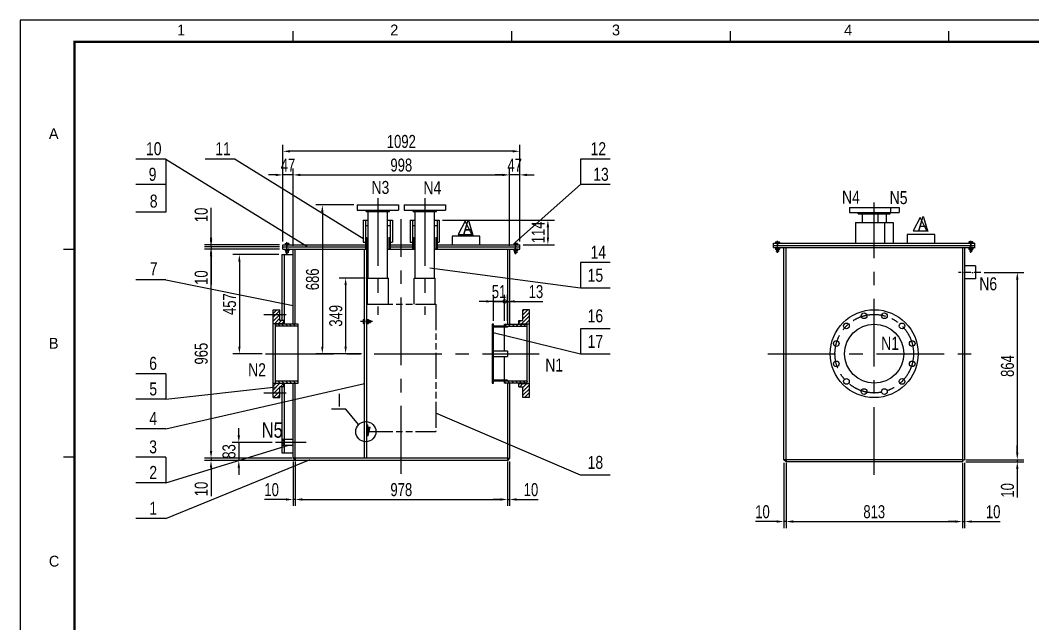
# Model space of a CAD drawing. Extents: x 26147 to 34557, y 133271 to 139211.
# Drawn here: x 26147 to 30813, y 136427 to 139211 of the extents above; entities that cross this region are included whole.
import ezdxf

# ---------------------------------------------------------------- set-up
doc = ezdxf.new("R2010")
doc.units = 0
doc.header["$LTSCALE"] = 250
doc.header["$MEASUREMENT"] = 0
doc.header["$PDMODE"] = 1
for name, pattern in [('ACAD_ISO09W100', [45, 24, -3, 6, -3, 6, -3]), ('ACAD_ISO10W100', [18, 12, -3, 0, -3]), ('CENTER', [2, 1.25, -0.25, 0.25, -0.25])]:
    doc.linetypes.add(name, pattern=pattern)
doc.layers.get('0').update_dxf_attribs({"linetype": 'CONTINUOUS'})
doc.layers.get('DEFPOINTS').update_dxf_attribs({"linetype": 'CONTINUOUS'})
for name, color, linetype in [('1', 2, 'CONTINUOUS'), ('2', 1, 'CONTINUOUS'), ('4', 2, 'CENTER')]:
    doc.layers.add(name, color=color, linetype=linetype)
doc.styles.add('HZ', font='mon.shx', dxfattribs={"width": 0.75, "bigfont": 'fsd.shx'})
doc.styles.get("Standard").update_dxf_attribs({"font": 'MON', "width": 0.75, "bigfont": 'HZTXT1'})
doc.dimstyles.new('STANDARD$0', dxfattribs={"dimscale": 100, "dimtxt": 3.6, "dimasz": 2.5, "dimexe": 2, "dimexo": 1, "dimgap": 1, "dimtad": 1, "dimzin": 0, "dimdsep": 46, "dimtxsty": 'HZ', "dimcen": 0.09, "dimclrd": 256, "dimclre": 256, "dimclrt": 256, "dimadec": 0, "dimazin": 0, "dimtfac": 1, "dimtmove": 0, "dimatfit": 3, "dimfxl": 1, "dimtolj": 1, "dimtzin": 0, "dimarcsym": 0})

# ---------------------------------------------------------------- blocks, each defined once
blk = doc.blocks.new('*D23')
at = {"linetype": 'ByBlock'}
for p, q in [((29665.9, 130822), (29665.9, 130521.8)), ((29675.9, 130822), (29675.9, 130521.8)), ((29632.9, 130551.8), (29534.8, 130551.8)), ((29675.9, 130551.8), (29665.9, 130551.8)), ((29708.9, 130551.8), (29741.9, 130551.8))]:
    blk.add_line(p, q, dxfattribs=at)
for points in [[(29632.9, 130557.3), (29632.9, 130546.3), (29665.9, 130551.8)], [(29708.9, 130557.3), (29708.9, 130546.3), (29675.9, 130551.8)]]:
    blk.add_solid(points, dxfattribs=at)
at = {"layer": 'DEFPOINTS', "color": 0, "linetype": 'ByBlock'}
for p in [(29665.9, 130837), (29675.9, 130837), (29665.9, 130551.8)]:
    blk.add_point(p, dxfattribs=at)
at = {"linetype": 'ByBlock', "insert": (29567.4, 130596.8), "char_height": 60, "attachment_point": 5, "style": 'HZ'}
blk.add_mtext('\\A1;10', dxfattribs=at)
blk = doc.blocks.new('*D4')
at = {"linetype": 'ByBlock'}
for p, q in [((29675.9, 130822), (29675.9, 130521.8)), ((30488.9, 130822), (30488.9, 130521.8)), ((29708.9, 130551.8), (30455.9, 130551.8))]:
    blk.add_line(p, q, dxfattribs=at)
for points in [[(29708.9, 130557.3), (29708.9, 130546.3), (29675.9, 130551.8)], [(30455.9, 130557.3), (30455.9, 130546.3), (30488.9, 130551.8)]]:
    blk.add_solid(points, dxfattribs=at)
at = {"layer": 'DEFPOINTS', "color": 0, "linetype": 'ByBlock'}
for p in [(29675.9, 130837), (30488.9, 130837), (30488.9, 130551.8)]:
    blk.add_point(p, dxfattribs=at)
at = {"linetype": 'ByBlock', "insert": (30082.4, 130596.8), "char_height": 60, "attachment_point": 5, "style": 'HZ'}
blk.add_mtext('\\A1;813', dxfattribs=at)
blk = doc.blocks.new('*D32')
at = {"linetype": 'ByBlock'}
for p, q in [((30741.7, 130870), (30741.7, 130903)), ((30503.9, 130837), (30771.7, 130837)), ((30503.9, 130827), (30771.7, 130827)), ((30741.7, 130837), (30741.7, 130827)), ((30741.7, 130794), (30741.7, 130663))]:
    blk.add_line(p, q, dxfattribs=at)
for points in [[(30736.2, 130870), (30747.2, 130870), (30741.7, 130837)], [(30736.2, 130794), (30747.2, 130794), (30741.7, 130827)]]:
    blk.add_solid(points, dxfattribs=at)
at = {"layer": 'DEFPOINTS', "color": 0, "linetype": 'ByBlock'}
for p in [(30488.9, 130837), (30488.9, 130827), (30741.7, 130837)]:
    blk.add_point(p, dxfattribs=at)
at = {"linetype": 'ByBlock', "insert": (30696.7, 130695.6), "char_height": 60, "attachment_point": 5, "rotation": 90, "style": 'HZ'}
blk.add_mtext('\\A1;10', dxfattribs=at)
blk = doc.blocks.new('*D31')
at = {"linetype": 'ByBlock'}
for p, q in [((30588.4, 131701), (30771.7, 131701)), ((30741.7, 131668), (30741.7, 130870)), ((30503.9, 130837), (30771.7, 130837))]:
    blk.add_line(p, q, dxfattribs=at)
for points in [[(30736.2, 131668), (30747.2, 131668), (30741.7, 131701)], [(30736.2, 130870), (30747.2, 130870), (30741.7, 130837)]]:
    blk.add_solid(points, dxfattribs=at)
at = {"layer": 'DEFPOINTS', "color": 0, "linetype": 'ByBlock'}
for p in [(30573.4, 131701), (30488.9, 130837), (30741.7, 130837)]:
    blk.add_point(p, dxfattribs=at)
at = {"linetype": 'ByBlock', "insert": (30696.7, 131269), "char_height": 60, "attachment_point": 5, "rotation": 90, "style": 'HZ'}
blk.add_mtext('\\A1;864', dxfattribs=at)
blk = doc.blocks.new('*D30')
at = {"linetype": 'ByBlock'}
for p, q in [((30488.9, 130822), (30488.9, 130521.8)), ((30498.9, 130822), (30498.9, 130521.8)), ((30455.9, 130551.8), (30422.9, 130551.8)), ((30488.9, 130551.8), (30498.9, 130551.8)), ((30531.9, 130551.8), (30663, 130551.8))]:
    blk.add_line(p, q, dxfattribs=at)
for points in [[(30455.9, 130557.3), (30455.9, 130546.3), (30488.9, 130551.8)], [(30531.9, 130557.3), (30531.9, 130546.3), (30498.9, 130551.8)]]:
    blk.add_solid(points, dxfattribs=at)
at = {"layer": 'DEFPOINTS', "color": 0, "linetype": 'ByBlock'}
for p in [(30488.9, 130837), (30498.9, 130837), (30488.9, 130551.8)]:
    blk.add_point(p, dxfattribs=at)
at = {"linetype": 'ByBlock', "insert": (30630.4, 130596.8), "char_height": 60, "attachment_point": 5, "style": 'HZ'}
blk.add_mtext('\\A1;10', dxfattribs=at)
blk = doc.blocks.new('*D46')
at = {"layer": '1'}
for p, q in [((27337.9, 138130.2), (27126.6, 138130.2)), ((27156.6, 138097.2), (27156.6, 137706.2)), ((27262.2, 137673.2), (27126.6, 137673.2))]:
    blk.add_line(p, q, dxfattribs=at)
for points in [[(27151.1, 138097.2), (27162.1, 138097.2), (27156.6, 138130.2)], [(27151.1, 137706.2), (27162.1, 137706.2), (27156.6, 137673.2)]]:
    blk.add_solid(points, dxfattribs=at)
at = {"layer": 'DEFPOINTS', "color": 0}
for p in [(27352.9, 138130.2), (27156.6, 137673.2), (27277.2, 137673.2)]:
    blk.add_point(p, dxfattribs=at)
at = {"layer": '1', "insert": (27111.6, 137901.7), "char_height": 60, "attachment_point": 5, "rotation": 90, "style": 'HZ'}
blk.add_mtext('\\A1;457', dxfattribs=at)
blk = doc.blocks.new('*D45')
at = {"layer": '1'}
for p, q in [((27154, 137296.7), (27154, 137329.7)), ((27307.4, 137263.7), (27124, 137263.7)), ((27154, 137263.7), (27154, 137180.7)), ((27448.8, 137180.7), (27124, 137180.7)), ((27154, 137147.7), (27154, 137114.7))]:
    blk.add_line(p, q, dxfattribs=at)
for points in [[(27148.5, 137296.7), (27159.5, 137296.7), (27154, 137263.7)], [(27148.5, 137147.7), (27159.5, 137147.7), (27154, 137180.7)]]:
    blk.add_solid(points, dxfattribs=at)
at = {"layer": 'DEFPOINTS', "color": 0}
for p in [(27322.4, 137263.7), (27154, 137180.7), (27463.8, 137180.7)]:
    blk.add_point(p, dxfattribs=at)
at = {"layer": '1', "insert": (27109, 137222.2), "char_height": 60, "attachment_point": 5, "rotation": 90, "style": 'HZ'}
blk.add_mtext('\\A1;83', dxfattribs=at)
blk = doc.blocks.new('*D44')
at = {"layer": '1'}
for p, q in [((27026.1, 137223.7), (27026.1, 137256.7)), ((27340.9, 137190.7), (26996.1, 137190.7)), ((27026.1, 137190.7), (27026.1, 137180.7)), ((27340.9, 137180.7), (26996.1, 137180.7)), ((27026.1, 137147.7), (27026.1, 137016.7))]:
    blk.add_line(p, q, dxfattribs=at)
for points in [[(27020.6, 137223.7), (27031.6, 137223.7), (27026.1, 137190.7)], [(27020.6, 137147.7), (27031.6, 137147.7), (27026.1, 137180.7)]]:
    blk.add_solid(points, dxfattribs=at)
at = {"layer": 'DEFPOINTS', "color": 0}
for p in [(27026.1, 137190.7), (27355.9, 137190.7), (27355.9, 137180.7)]:
    blk.add_point(p, dxfattribs=at)
at = {"layer": '1', "insert": (26981.1, 137049.2), "char_height": 60, "attachment_point": 5, "rotation": 90, "style": 'HZ'}
blk.add_mtext('\\A1;10', dxfattribs=at)
blk = doc.blocks.new('*D43')
at = {"layer": '1'}
for p, q in [((27026.1, 138208.7), (27026.1, 138345.8)), ((27340.9, 138175.7), (26996.1, 138175.7)), ((27340.9, 138165.7), (26996.1, 138165.7)), ((27026.1, 138165.7), (27026.1, 138175.7)), ((27026.1, 138132.7), (27026.1, 138099.7))]:
    blk.add_line(p, q, dxfattribs=at)
for points in [[(27020.6, 138208.7), (27031.6, 138208.7), (27026.1, 138175.7)], [(27020.6, 138132.7), (27031.6, 138132.7), (27026.1, 138165.7)]]:
    blk.add_solid(points, dxfattribs=at)
at = {"layer": 'DEFPOINTS', "color": 0}
for p in [(27026.1, 138175.7), (27355.9, 138175.7), (27355.9, 138165.7)]:
    blk.add_point(p, dxfattribs=at)
at = {"layer": '1', "insert": (26981.1, 138313.3), "char_height": 60, "attachment_point": 5, "rotation": 90, "style": 'HZ'}
blk.add_mtext('\\A1;10', dxfattribs=at)
blk = doc.blocks.new('*D42')
at = {"layer": '1'}
for p, q in [((27026.1, 138198.7), (27026.1, 138231.7)), ((27340.9, 138165.7), (26996.1, 138165.7)), ((27026.1, 138165.7), (27026.1, 138155.7)), ((27340.9, 138155.7), (26996.1, 138155.7)), ((27026.1, 138122.7), (27026.1, 137991.7))]:
    blk.add_line(p, q, dxfattribs=at)
for points in [[(27020.6, 138198.7), (27031.6, 138198.7), (27026.1, 138165.7)], [(27020.6, 138122.7), (27031.6, 138122.7), (27026.1, 138155.7)]]:
    blk.add_solid(points, dxfattribs=at)
at = {"layer": 'DEFPOINTS', "color": 0}
for p in [(27355.9, 138165.7), (27026.1, 138155.7), (27355.9, 138155.7)]:
    blk.add_point(p, dxfattribs=at)
at = {"layer": '1', "insert": (26981.1, 138024.2), "char_height": 60, "attachment_point": 5, "rotation": 90, "style": 'HZ'}
blk.add_mtext('\\A1;10', dxfattribs=at)
blk = doc.blocks.new('*D41')
at = {"layer": '1'}
for p, q in [((27340.9, 138155.7), (26996.1, 138155.7)), ((27026.1, 137223.7), (27026.1, 138122.7)), ((27398.9, 137190.7), (26996.1, 137190.7))]:
    blk.add_line(p, q, dxfattribs=at)
for points in [[(27020.6, 138122.7), (27031.6, 138122.7), (27026.1, 138155.7)], [(27020.6, 137223.7), (27031.6, 137223.7), (27026.1, 137190.7)]]:
    blk.add_solid(points, dxfattribs=at)
at = {"layer": 'DEFPOINTS', "color": 0}
for p in [(27026.1, 138155.7), (27355.9, 138155.7), (27413.9, 137190.7)]:
    blk.add_point(p, dxfattribs=at)
at = {"layer": '1', "insert": (26981.1, 137673.2), "char_height": 60, "attachment_point": 5, "rotation": 90, "style": 'HZ'}
blk.add_mtext('\\A1;965', dxfattribs=at)
blk = doc.blocks.new('*D50')
at = {"layer": '1'}
for p, q in [((27356.9, 138190.7), (27356.9, 138636.7)), ((28448.9, 138190.7), (28448.9, 138636.7)), ((28415.9, 138606.7), (27389.9, 138606.7))]:
    blk.add_line(p, q, dxfattribs=at)
for points in [[(27389.9, 138612.2), (27389.9, 138601.2), (27356.9, 138606.7)], [(28415.9, 138612.2), (28415.9, 138601.2), (28448.9, 138606.7)]]:
    blk.add_solid(points, dxfattribs=at)
at = {"layer": 'DEFPOINTS', "color": 0}
for p in [(27356.9, 138606.7), (27356.9, 138175.7), (28448.9, 138175.7)]:
    blk.add_point(p, dxfattribs=at)
at = {"layer": '1', "insert": (27902.9, 138651.7), "char_height": 60, "attachment_point": 5, "style": 'HZ'}
blk.add_mtext('\\A1;1092', dxfattribs=at)
blk = doc.blocks.new('*D49')
at = {"layer": '1'}
for p, q in [((27403.9, 138170.7), (27403.9, 138527.7)), ((27436.9, 138497.7), (28368.9, 138497.7)), ((28401.9, 138170.7), (28401.9, 138527.7))]:
    blk.add_line(p, q, dxfattribs=at)
for points in [[(27436.9, 138503.2), (27436.9, 138492.2), (27403.9, 138497.7)], [(28368.9, 138503.2), (28368.9, 138492.2), (28401.9, 138497.7)]]:
    blk.add_solid(points, dxfattribs=at)
at = {"layer": 'DEFPOINTS', "color": 0}
for p in [(28401.9, 138497.7), (27403.9, 138155.7), (28401.9, 138155.7)]:
    blk.add_point(p, dxfattribs=at)
at = {"layer": '1', "insert": (27902.9, 138542.7), "char_height": 60, "attachment_point": 5, "style": 'HZ'}
blk.add_mtext('\\A1;998', dxfattribs=at)
blk = doc.blocks.new('*D48')
at = {"layer": '1'}
for p, q in [((27413.9, 137175.7), (27413.9, 136970.7)), ((28391.9, 137175.7), (28391.9, 136970.7)), ((27446.9, 137000.7), (28358.9, 137000.7))]:
    blk.add_line(p, q, dxfattribs=at)
for points in [[(27446.9, 137006.2), (27446.9, 136995.2), (27413.9, 137000.7)], [(28358.9, 137006.2), (28358.9, 136995.2), (28391.9, 137000.7)]]:
    blk.add_solid(points, dxfattribs=at)
at = {"layer": 'DEFPOINTS', "color": 0}
for p in [(27413.9, 137190.7), (28391.9, 137190.7), (28391.9, 137000.7)]:
    blk.add_point(p, dxfattribs=at)
at = {"layer": '1', "insert": (27902.9, 137045.7), "char_height": 60, "attachment_point": 5, "style": 'HZ'}
blk.add_mtext('\\A1;978', dxfattribs=at)
blk = doc.blocks.new('*D47')
at = {"layer": '1'}
for p, q in [((28092.9, 138289.7), (28608.4, 138289.7)), ((28578.4, 138256.7), (28578.4, 138208.7)), ((28463.9, 138175.7), (28608.4, 138175.7))]:
    blk.add_line(p, q, dxfattribs=at)
for points in [[(28572.9, 138256.7), (28583.9, 138256.7), (28578.4, 138289.7)], [(28572.9, 138208.7), (28583.9, 138208.7), (28578.4, 138175.7)]]:
    blk.add_solid(points, dxfattribs=at)
at = {"layer": 'DEFPOINTS', "color": 0}
for p in [(28077.9, 138289.7), (28448.9, 138175.7), (28578.4, 138175.7)]:
    blk.add_point(p, dxfattribs=at)
at = {"layer": '1', "insert": (28533.4, 138232.7), "char_height": 60, "attachment_point": 5, "rotation": 90, "style": 'HZ'}
blk.add_mtext('\\A1;114', dxfattribs=at)
blk = doc.blocks.new('*D38')
at = {"layer": '1'}
for p, q in [((27323.9, 138497.7), (27290.9, 138497.7)), ((27356.9, 138190.7), (27356.9, 138527.7)), ((27403.9, 138497.7), (27356.9, 138497.7)), ((27403.9, 138170.7), (27403.9, 138527.7)), ((27436.9, 138497.7), (27469.9, 138497.7))]:
    blk.add_line(p, q, dxfattribs=at)
for points in [[(27323.9, 138503.2), (27323.9, 138492.2), (27356.9, 138497.7)], [(27436.9, 138503.2), (27436.9, 138492.2), (27403.9, 138497.7)]]:
    blk.add_solid(points, dxfattribs=at)
at = {"layer": 'DEFPOINTS', "color": 0}
for p in [(27356.9, 138497.7), (27356.9, 138175.7), (27403.9, 138155.7)]:
    blk.add_point(p, dxfattribs=at)
at = {"layer": '1', "insert": (27380.4, 138542.7), "char_height": 60, "attachment_point": 5, "style": 'HZ'}
blk.add_mtext('\\A1;47', dxfattribs=at)
blk = doc.blocks.new('*D53')
at = {"layer": '1'}
for p, q in [((27684.9, 138359.2), (27509, 138359.2)), ((27539, 138326.2), (27539, 137706.2)), ((27631.2, 137673.2), (27509, 137673.2))]:
    blk.add_line(p, q, dxfattribs=at)
for points in [[(27533.5, 138326.2), (27544.5, 138326.2), (27539, 138359.2)], [(27533.5, 137706.2), (27544.5, 137706.2), (27539, 137673.2)]]:
    blk.add_solid(points, dxfattribs=at)
at = {"layer": 'DEFPOINTS', "color": 0}
for p in [(27699.9, 138359.2), (27539, 137673.2), (27646.2, 137673.2)]:
    blk.add_point(p, dxfattribs=at)
at = {"layer": '1', "insert": (27494, 138016.2), "char_height": 60, "attachment_point": 5, "rotation": 90, "style": 'HZ'}
blk.add_mtext('\\A1;686', dxfattribs=at)
blk = doc.blocks.new('*D52')
at = {"layer": '1'}
for p, q in [((27736.3, 138022.2), (27616.2, 138022.2)), ((27646.2, 137989.2), (27646.2, 137706.2)), ((27718.9, 137673.2), (27616.2, 137673.2))]:
    blk.add_line(p, q, dxfattribs=at)
for points in [[(27640.7, 137989.2), (27651.7, 137989.2), (27646.2, 138022.2)], [(27640.7, 137706.2), (27651.7, 137706.2), (27646.2, 137673.2)]]:
    blk.add_solid(points, dxfattribs=at)
at = {"layer": 'DEFPOINTS', "color": 0}
for p in [(27751.3, 138022.2), (27646.2, 137673.2), (27733.9, 137673.2)]:
    blk.add_point(p, dxfattribs=at)
at = {"layer": '1', "insert": (27601.2, 137847.7), "char_height": 60, "attachment_point": 5, "rotation": 90, "style": 'HZ'}
blk.add_mtext('\\A1;349', dxfattribs=at)
blk = doc.blocks.new('*D51')
at = {"layer": '1'}
for p, q in [((27403.9, 137175.7), (27403.9, 136970.7)), ((27413.9, 137175.7), (27413.9, 136970.7)), ((27370.9, 137000.7), (27272.8, 137000.7)), ((27413.9, 137000.7), (27403.9, 137000.7)), ((27446.9, 137000.7), (27479.9, 137000.7))]:
    blk.add_line(p, q, dxfattribs=at)
for points in [[(27370.9, 137006.2), (27370.9, 136995.2), (27403.9, 137000.7)], [(27446.9, 137006.2), (27446.9, 136995.2), (27413.9, 137000.7)]]:
    blk.add_solid(points, dxfattribs=at)
at = {"layer": 'DEFPOINTS', "color": 0}
for p in [(27403.9, 137190.7), (27413.9, 137190.7), (27403.9, 137000.7)]:
    blk.add_point(p, dxfattribs=at)
at = {"layer": '1', "insert": (27305.3, 137045.7), "char_height": 60, "attachment_point": 5, "style": 'HZ'}
blk.add_mtext('\\A1;10', dxfattribs=at)
blk = doc.blocks.new('*D40')
at = {"layer": '1'}
for p, q in [((28368.9, 138497.7), (28335.9, 138497.7)), ((28401.9, 138170.7), (28401.9, 138527.7)), ((28448.9, 138497.7), (28401.9, 138497.7)), ((28448.9, 138190.7), (28448.9, 138527.7)), ((28481.9, 138497.7), (28514.9, 138497.7))]:
    blk.add_line(p, q, dxfattribs=at)
for points in [[(28368.9, 138503.2), (28368.9, 138492.2), (28401.9, 138497.7)], [(28481.9, 138503.2), (28481.9, 138492.2), (28448.9, 138497.7)]]:
    blk.add_solid(points, dxfattribs=at)
at = {"layer": 'DEFPOINTS', "color": 0}
for p in [(28401.9, 138497.7), (28448.9, 138175.7), (28401.9, 138155.7)]:
    blk.add_point(p, dxfattribs=at)
at = {"layer": '1', "insert": (28425.4, 138542.7), "char_height": 60, "attachment_point": 5, "style": 'HZ'}
blk.add_mtext('\\A1;47', dxfattribs=at)
blk = doc.blocks.new('*D39')
at = {"layer": '1'}
for p, q in [((28391.9, 137175.7), (28391.9, 136970.7)), ((28401.9, 137175.7), (28401.9, 136970.7)), ((28358.9, 137000.7), (28325.9, 137000.7)), ((28391.9, 137000.7), (28401.9, 137000.7)), ((28434.9, 137000.7), (28533.1, 137000.7))]:
    blk.add_line(p, q, dxfattribs=at)
for points in [[(28358.9, 137006.2), (28358.9, 136995.2), (28391.9, 137000.7)], [(28434.9, 137006.2), (28434.9, 136995.2), (28401.9, 137000.7)]]:
    blk.add_solid(points, dxfattribs=at)
at = {"layer": 'DEFPOINTS', "color": 0}
for p in [(28391.9, 137190.7), (28401.9, 137190.7), (28401.9, 137000.7)]:
    blk.add_point(p, dxfattribs=at)
at = {"layer": '1', "insert": (28500.5, 137045.7), "char_height": 60, "attachment_point": 5, "style": 'HZ'}
blk.add_mtext('\\A1;10', dxfattribs=at)
blk = doc.blocks.new('_DOTSMALL')
at = {"color": 0, "linetype": 'ByBlock', "const_width": 0.5}
blk.add_lwpolyline([(-0.0625, 0, 1), (0.0625, 0, 1)], format="xyb", close=True, dxfattribs=at)
blk = doc.blocks.new('*D55')
at = {"layer": '1'}
for p, q in [((28327.9, 137824.7), (28327.9, 137944.2)), ((28378.9, 137824.7), (28378.9, 137944.2)), ((28294.9, 137914.2), (28261.9, 137914.2)), ((28327.9, 137914.2), (28378.9, 137914.2)), ((28378.9, 137914.2), (28411.9, 137914.2))]:
    blk.add_line(p, q, dxfattribs=at)
blk.add_solid([(28294.9, 137919.7), (28294.9, 137908.7), (28327.9, 137914.2)], dxfattribs=at)
at = {"layer": 'DEFPOINTS', "color": 0}
for p in [(28378.9, 137914.2), (28327.9, 137809.7), (28378.9, 137809.7)]:
    blk.add_point(p, dxfattribs=at)
at = {"layer": '1', "xscale": 33, "yscale": 33, "zscale": 33, "rotation": 180}
blk.add_blockref('_DOTSMALL', (28378.9, 137914.2), dxfattribs=at)
at = {"layer": '1', "insert": (28353.4, 137959.2), "char_height": 60, "attachment_point": 5, "style": 'HZ'}
blk.add_mtext('\\A1;51', dxfattribs=at)
blk = doc.blocks.new('*D54')
at = {"layer": '1'}
for p, q in [((28378.9, 137824.7), (28378.9, 137944.2)), ((28391.9, 137824.7), (28391.9, 137944.2)), ((28378.9, 137914.2), (28312.9, 137914.2)), ((28378.9, 137914.2), (28391.9, 137914.2)), ((28424.9, 137914.2), (28555.9, 137914.2))]:
    blk.add_line(p, q, dxfattribs=at)
blk.add_solid([(28424.9, 137919.7), (28424.9, 137908.7), (28391.9, 137914.2)], dxfattribs=at)
at = {"layer": 'DEFPOINTS', "color": 0}
for p in [(28378.9, 137914.2), (28378.9, 137809.7), (28391.9, 137809.7)]:
    blk.add_point(p, dxfattribs=at)
at = {"layer": '1', "xscale": 33, "yscale": 33, "zscale": 33}
blk.add_blockref('_DOTSMALL', (28378.9, 137914.2), dxfattribs=at)
at = {"layer": '1', "insert": (28523.4, 137959.2), "char_height": 60, "attachment_point": 5, "style": 'HZ'}
blk.add_mtext('\\A1;13', dxfattribs=at)

msp = doc.modelspace()

# ---------------------------------------------------------------- hatches: boundary and pattern name
at = {"layer": '1'}
h = msp.add_hatch(dxfattribs=at)
h.set_pattern_fill('ANSI31', color=256, scale=100, style=0)
h.set_pattern_definition([(45, (996.531, 6360.785), (-8.8388348, 8.8388348), [])])
h.paths.add_polyline_path([(27312.4, 137811.4), (27361.4, 137811.4), (27361.4, 137825.7), (27342.9, 137825.7), (27342.9, 137854.2), (27312.4, 137854.2)])
h.paths.add_polyline_path([(27312.4, 137875.7), (27312.4, 137854.2), (27342.9, 137854.2), (27342.9, 137875.7)])
h.paths.add_polyline_path([(27342.9, 137520.7), (27361.4, 137520.7), (27361.4, 137534.9), (27312.4, 137534.9), (27312.4, 137492.2), (27342.9, 137492.2)])
h.paths.add_polyline_path([(27342.9, 137470.7), (27342.9, 137492.2), (27312.4, 137492.2), (27312.4, 137470.7)])
h = msp.add_hatch(dxfattribs=at)
h.set_pattern_fill('ANSI31', color=256, scale=100, style=0)
h.paths.add_polyline_path([(28493.4, 137875.7), (28462.9, 137875.7), (28462.9, 137825.7), (28444.4, 137825.7), (28444.4, 137811.4), (28493.4, 137811.4)])
h.paths.add_polyline_path([(28493.4, 137534.9), (28444.4, 137534.9), (28444.4, 137520.7), (28462.9, 137520.7), (28462.9, 137470.7), (28493.4, 137470.7)])
h = msp.add_hatch(dxfattribs=at)
h.set_pattern_fill('ANSI31', color=256, scale=100, angle=90, style=0)
h.paths.add_polyline_path([(27426.9, 137809.7), (27413.9, 137809.7), (27322.4, 137809.7), (27322.4, 137800.7), (27426.9, 137800.7)])
h = msp.add_hatch(dxfattribs=at)
h.set_pattern_fill('ANSI31', color=256, scale=100, angle=90, style=0)
h.paths.add_polyline_path([(28483.4, 137809.7), (28378.9, 137809.7), (28378.9, 137800.7), (28483.4, 137800.7)])
h.paths.add_polyline_path([(28483.4, 137545.7), (28378.9, 137545.7), (28378.9, 137536.7), (28483.4, 137536.7)])
h = msp.add_hatch(dxfattribs=at)
h.set_pattern_fill('ANSI31', color=256, scale=100, angle=90, style=0)
h.set_pattern_definition([(135, (7e-12, -263.992), (-8.8388348, -8.8388348), [])])
h.paths.add_polyline_path([(27426.9, 137545.7), (27413.9, 137545.7), (27322.4, 137545.7), (27322.4, 137536.7), (27426.9, 137536.7)])
for points in [[(27413.9, 137190.7), (27403.9, 137190.7), (27413.9, 137180.7)], [(28391.9, 137180.7), (28401.9, 137190.7), (28391.9, 137190.7)], [(29675.9, 137184.2), (29675.9, 137174.2), (29665.9, 137184.2)], [(30488.9, 137184.2), (30488.9, 137174.2), (30498.9, 137184.2)]]:
    msp.add_hatch(color=256, dxfattribs=at).paths.add_polyline_path(points)

# ---------------------------------------------------------------- linework, layer by layer
for p, q in [((26146.8, 139211.2), (26146.8, 133271.2)), ((34556.8, 139211.2), (26146.8, 139211.2)), ((27404.3, 139111.2), (27404.3, 139161.2)), ((28411.8, 139111.2), (28411.8, 139161.2)), ((29419.3, 139111.2), (29419.3, 139161.2)), ((30426.8, 139111.2), (30426.8, 139161.2)), ((30426.8, 139111.2), (30426.8, 139161.2)), ((26346.8, 138154.5), (26396.8, 138154.5)), ((26346.8, 137197.8), (26396.8, 137197.8))]:
    msp.add_line(p, q)
at = {"const_width": 10}
msp.add_lwpolyline([(26396.8, 133371.2), (34456.8, 133371.2), (34456.8, 139111.2), (26396.8, 139111.2)], close=True, dxfattribs=at)
for p in [(27404.3, 139111.2), (28411.8, 139111.2), (29419.3, 139111.2), (30426.8, 139111.2), (26346.8, 138154.5), (26396.8, 138154.5), (26346.8, 137197.8), (26396.8, 137197.8)]:
    msp.add_point(p)
at = {"layer": '1'}
for p, q in [((26817, 138570.8), (26680.1, 138570.8)), ((26817, 138570.8), (27468, 138168.7)), ((26817, 138570.8), (26817, 138325.8)), ((27136.5, 138570.8), (26999.6, 138570.8)), ((27136.5, 138570.8), (27730.8, 138203.4)), ((28865.7, 138570.8), (28728.9, 138570.8)), ((28728.9, 138570.8), (28728.9, 138452.8)), ((26817, 138452.8), (26680.1, 138452.8)), ((28728.9, 138452.8), (28429.9, 138187.2)), ((28865.7, 138452.8), (28728.9, 138452.8)), ((26817, 138325.8), (26680.1, 138325.8)), ((28196.9, 138284.6), (28165.5, 138222.7)), ((28228.3, 138222.7), (28196.9, 138284.6)), ((30293.4, 138301.1), (30262, 138239.2)), ((30324.8, 138239.2), (30293.4, 138301.1)), ((28165.5, 138222.7), (28228.3, 138222.7)), ((30262, 138239.2), (30324.8, 138239.2)), ((28865.7, 138093.3), (28728.9, 138093.3)), ((28728.9, 138093.3), (28728.9, 137975.3)), ((28728.9, 137975.3), (28034.7, 138068.2)), ((26817, 138013.4), (26680.1, 138013.4)), ((26817, 138013.4), (27403.9, 137895.4)), ((28865.7, 137975.3), (28728.9, 137975.3)), ((28728.9, 137670.2), (28325.8, 137769.6)), ((28865.7, 137788.2), (28728.9, 137788.2)), ((28728.9, 137788.2), (28728.9, 137670.2)), ((28865.7, 137670.2), (28728.9, 137670.2)), ((26817, 137580.7), (26680.1, 137580.7)), ((26817, 137580.7), (26817, 137462.7)), ((26817, 137326.6), (27733.9, 137535.9)), ((26817, 137462.7), (27327.3, 137520.1)), ((26817, 137462.7), (26680.1, 137462.7)), ((27647.5, 137417), (27581.3, 137417)), ((27706.1, 137345.8), (27647.5, 137417)), ((28728.9, 137112.3), (28061.9, 137398.6)), ((26817, 137326.6), (26680.1, 137326.6)), ((27749.7, 137295.7), (27743.9, 137292.6)), ((26817, 137077.7), (27378.9, 137250.2)), ((26817, 137195.6), (26680.1, 137195.6)), ((26817, 137195.6), (26817, 137077.7)), ((26817, 136912.3), (27483.6, 137185.5)), ((27403.9, 137190.7), (27413.9, 137180.7)), ((27413.9, 137190.7), (27403.9, 137190.7)), ((27413.9, 137190.7), (27413.9, 137180.7)), ((28401.9, 137190.7), (28391.9, 137180.7)), ((28391.9, 137190.7), (28401.9, 137190.7)), ((28391.9, 137190.7), (28391.9, 137180.7)), ((29675.9, 137184.2), (29665.9, 137184.2)), ((29675.9, 137184.2), (29675.9, 137174.2)), ((30488.9, 137184.2), (30488.9, 137174.2)), ((30488.9, 137184.2), (30498.9, 137184.2)), ((28865.7, 137112.3), (28728.9, 137112.3)), ((26817, 137077.7), (26680.1, 137077.7)), ((26817, 136912.3), (26680.1, 136912.3))]:
    msp.add_line(p, q, dxfattribs=at)
at = {"layer": '1', "color": 3, "linetype": 'CENTER', "ltscale": 0.5}
for p, q in [((27269, 137854.2), (27372.8, 137854.2)), ((27268.9, 137492.2), (27372.7, 137492.2)), ((27464.3, 137263.7), (27322.4, 137263.7))]:
    msp.add_line(p, q, dxfattribs=at)
msp.add_circle((30082.4, 137673.2), 181, dxfattribs=at)
at = {"layer": '1'}
msp.add_circle((27739.3, 137313.5), 46.4, dxfattribs=at)
at = {"layer": '2'}
for p, q in [((27699.9, 138359.2), (27699.9, 138335.2)), ((27699.9, 138359.2), (27889.9, 138359.2)), ((27889.9, 138359.2), (27889.9, 138335.2)), ((27915.9, 138359.2), (28105.9, 138359.2)), ((27915.9, 138359.2), (27915.9, 138335.2)), ((28105.9, 138359.2), (28105.9, 138335.2)), ((27699.9, 138335.2), (27889.9, 138335.2)), ((27740.9, 138329.2), (27740.9, 138335.2)), ((27740.9, 138329.2), (27848.9, 138329.2)), ((27750.5, 138022.2), (27750.5, 138329.2)), ((27839.4, 138022.2), (27839.4, 138329.2)), ((27848.9, 138329.2), (27848.9, 138335.2)), ((27915.9, 138335.2), (28105.9, 138335.2)), ((27956.9, 138329.2), (27956.9, 138335.2)), ((27956.9, 138329.2), (28064.9, 138329.2)), ((27966.5, 138022.2), (27966.5, 138329.2)), ((28055.4, 138022.2), (28055.4, 138329.2)), ((28064.9, 138329.2), (28064.9, 138335.2)), ((29967.9, 138347.7), (30157.9, 138347.7)), ((29967.9, 138347.7), (29967.9, 138323.7)), ((29967.9, 138323.7), (30157.9, 138323.7)), ((30006.9, 138347.7), (30196.9, 138347.7)), ((30006.9, 138323.7), (30196.9, 138323.7)), ((30008.9, 138317.7), (30008.9, 138323.7)), ((30008.9, 138317.7), (30116.9, 138317.7)), ((30026.9, 138317.7), (30026.9, 138278.2)), ((30047.9, 138317.7), (30155.9, 138317.7)), ((30098.9, 138317.7), (30098.9, 138278.2)), ((30116.9, 138317.7), (30116.9, 138323.7)), ((30137.9, 138317.7), (30137.9, 138278.2)), ((30155.9, 138317.7), (30155.9, 138323.7)), ((30157.9, 138347.7), (30157.9, 138323.7)), ((30196.9, 138347.7), (30196.9, 138323.7)), ((27727.9, 138289.7), (27727.9, 138187.7)), ((27727.9, 138289.7), (27750.5, 138289.7)), ((27737.9, 138289.7), (27737.9, 138155.7)), ((27737.9, 138263.7), (27750.5, 138263.7)), ((27839.4, 138289.7), (27861.9, 138289.7)), ((27839.4, 138263.7), (27851.9, 138263.7)), ((27851.9, 138289.7), (27851.9, 138155.7)), ((27861.9, 138289.7), (27861.9, 138187.7)), ((27943.9, 138289.7), (27966.5, 138289.7)), ((27943.9, 138289.7), (27943.9, 138187.7)), ((27953.9, 138289.7), (27953.9, 138155.7)), ((27953.9, 138263.7), (27966.5, 138263.7)), ((28055.4, 138289.7), (28077.9, 138289.7)), ((28055.4, 138263.7), (28067.9, 138263.7)), ((28067.9, 138289.7), (28067.9, 138155.7)), ((28077.9, 138289.7), (28077.9, 138187.7)), ((29995.9, 138278.2), (30129.9, 138278.2)), ((29995.9, 138278.2), (29995.9, 138182.2)), ((30034.9, 138278.2), (30168.9, 138278.2)), ((30129.9, 138278.2), (30129.9, 138182.2)), ((30168.9, 138278.2), (30168.9, 138182.2)), ((27356.9, 138175.7), (27737.9, 138175.7)), ((27356.9, 138155.7), (27356.9, 138175.7)), ((27356.9, 138165.7), (27737.9, 138165.7)), ((27367, 138181.3), (27368.3, 138182.1)), ((27367, 138181.3), (27367, 138175.7)), ((27367, 138175.7), (27384.8, 138175.7)), ((27368.3, 138182.1), (27370.3, 138182.1)), ((27370.3, 138182.1), (27371.7, 138181.3)), ((27373, 138182.1), (27371.7, 138181.3)), ((27371.7, 138175.7), (27371.7, 138181.3)), ((27373, 138182.1), (27378.9, 138182.1)), ((27378.9, 138182.1), (27380.2, 138181.3)), ((27381.5, 138182.1), (27380.2, 138181.3)), ((27380.2, 138175.7), (27380.2, 138181.3)), ((27381.5, 138182.1), (27383.5, 138182.1)), ((27384.8, 138181.3), (27383.5, 138182.1)), ((27384.8, 138181.3), (27384.8, 138175.7)), ((27727.9, 138187.7), (27737.9, 138187.7)), ((27737.9, 138209.7), (27743.9, 138209.7)), ((27743.9, 138209.7), (27743.9, 138155.7)), ((27845.9, 138209.7), (27851.9, 138209.7)), ((27845.9, 138209.7), (27845.9, 138155.7)), ((27851.9, 138187.7), (27861.9, 138187.7)), ((27851.9, 138175.7), (27953.9, 138175.7)), ((27851.9, 138165.7), (27953.9, 138165.7)), ((27943.9, 138187.7), (27953.9, 138187.7)), ((27953.9, 138209.7), (27959.9, 138209.7)), ((27959.9, 138209.7), (27959.9, 138155.7)), ((28061.9, 138209.7), (28067.9, 138209.7)), ((28061.9, 138209.7), (28061.9, 138155.7)), ((28067.9, 138187.7), (28077.9, 138187.7)), ((28067.9, 138175.7), (28448.9, 138175.7)), ((28067.9, 138165.7), (28448.9, 138165.7)), ((28421, 138181.3), (28422.3, 138182.1)), ((28421, 138181.3), (28421, 138175.7)), ((28438.8, 138175.7), (28421, 138175.7)), ((28424.3, 138182.1), (28422.3, 138182.1)), ((28424.3, 138182.1), (28425.7, 138181.3)), ((28427, 138182.1), (28425.7, 138181.3)), ((28425.7, 138175.7), (28425.7, 138181.3)), ((28432.9, 138182.1), (28427, 138182.1)), ((28432.9, 138182.1), (28434.2, 138181.3)), ((28435.5, 138182.1), (28434.2, 138181.3)), ((28434.2, 138175.7), (28434.2, 138181.3)), ((28437.5, 138182.1), (28435.5, 138182.1)), ((28438.8, 138181.3), (28437.5, 138182.1)), ((28438.8, 138181.3), (28438.8, 138175.7)), ((28448.9, 138155.7), (28448.9, 138175.7)), ((29618.4, 138182.2), (30546.4, 138182.2)), ((29618.4, 138162.2), (29618.4, 138182.2)), ((29618.4, 138172.2), (30546.4, 138172.2)), ((29628.1, 138187.8), (29629.4, 138188.6)), ((29628.1, 138187.8), (29628.1, 138182.2)), ((29628.1, 138182.2), (29645.8, 138182.2)), ((29629.4, 138188.6), (29631.4, 138188.6)), ((29631.4, 138188.6), (29632.7, 138187.8)), ((29634, 138188.6), (29632.7, 138187.8)), ((29632.7, 138182.2), (29632.7, 138187.8)), ((29634, 138188.6), (29639.9, 138188.6)), ((29639.9, 138188.6), (29641.2, 138187.8)), ((29642.5, 138188.6), (29641.2, 138187.8)), ((29641.2, 138182.2), (29641.2, 138187.8)), ((29642.5, 138188.6), (29644.5, 138188.6)), ((29645.8, 138187.8), (29644.5, 138188.6)), ((29645.8, 138187.8), (29645.8, 138182.2)), ((30519.1, 138187.8), (30520.4, 138188.6)), ((30519.1, 138187.8), (30519.1, 138182.2)), ((30536.8, 138182.2), (30519.1, 138182.2)), ((30522.4, 138188.6), (30520.4, 138188.6)), ((30522.4, 138188.6), (30523.7, 138187.8)), ((30525, 138188.6), (30523.7, 138187.8)), ((30523.7, 138182.2), (30523.7, 138187.8)), ((30530.9, 138188.6), (30525, 138188.6)), ((30530.9, 138188.6), (30532.2, 138187.8)), ((30533.5, 138188.6), (30532.2, 138187.8)), ((30532.2, 138182.2), (30532.2, 138187.8)), ((30535.5, 138188.6), (30533.5, 138188.6)), ((30536.8, 138187.8), (30535.5, 138188.6)), ((30536.8, 138187.8), (30536.8, 138182.2)), ((30546.4, 138162.2), (30546.4, 138182.2)), ((27352.9, 138130.2), (27403.9, 138130.2)), ((27352.9, 138130.2), (27352.9, 137825.7)), ((27356.9, 138155.7), (27750.5, 138155.7)), ((27362.9, 138130.2), (27362.9, 137809.7)), ((27367, 138154.8), (27368.6, 138155.7)), ((27367, 138154.8), (27367, 138148.2)), ((27367, 138148.2), (27368.6, 138147.3)), ((27368.6, 138155.7), (27383.2, 138155.7)), ((27368.6, 138147.3), (27383.2, 138147.3)), ((27370.1, 138155.7), (27371.7, 138154.8)), ((27370.1, 138147.3), (27371.7, 138148.2)), ((27370.9, 138147.3), (27370.9, 138139)), ((27371.4, 138138.5), (27370.9, 138139)), ((27371.4, 138138.5), (27380.4, 138138.5)), ((27373.2, 138155.7), (27371.7, 138154.8)), ((27371.7, 138148.2), (27371.7, 138154.8)), ((27373.2, 138147.3), (27371.7, 138148.2)), ((27378.6, 138155.7), (27380.2, 138154.8)), ((27378.6, 138147.3), (27380.2, 138148.2)), ((27381.8, 138155.7), (27380.2, 138154.8)), ((27380.2, 138148.2), (27380.2, 138154.8)), ((27381.8, 138147.3), (27380.2, 138148.2)), ((27380.9, 138139), (27380.4, 138138.5)), ((27380.9, 138147.3), (27380.9, 138139)), ((27384.8, 138154.8), (27383.2, 138155.7)), ((27384.8, 138148.2), (27383.2, 138147.3)), ((27384.8, 138154.8), (27384.8, 138148.2)), ((27403.9, 137809.7), (27403.9, 138155.7)), ((27413.9, 137809.7), (27413.9, 138155.7)), ((27733.9, 137190.7), (27733.9, 138155.7)), ((27743.9, 137190.7), (27743.9, 138155.7)), ((27839.4, 138155.7), (27966.5, 138155.7)), ((28055.4, 138155.7), (28448.9, 138155.7)), ((28391.9, 138155.7), (28391.9, 137809.7)), ((28401.9, 138155.7), (28401.9, 137809.7)), ((28421, 138154.8), (28422.6, 138155.7)), ((28421, 138154.8), (28421, 138148.2)), ((28421, 138148.2), (28422.6, 138147.3)), ((28437.2, 138155.7), (28422.6, 138155.7)), ((28437.2, 138147.3), (28422.6, 138147.3)), ((28424.1, 138155.7), (28425.7, 138154.8)), ((28424.1, 138147.3), (28425.7, 138148.2)), ((28424.9, 138147.3), (28424.9, 138139)), ((28424.9, 138139), (28425.4, 138138.5)), ((28434.4, 138138.5), (28425.4, 138138.5)), ((28427.2, 138155.7), (28425.7, 138154.8)), ((28425.7, 138148.2), (28425.7, 138154.8)), ((28427.2, 138147.3), (28425.7, 138148.2)), ((28432.6, 138155.7), (28434.2, 138154.8)), ((28432.6, 138147.3), (28434.2, 138148.2)), ((28435.8, 138155.7), (28434.2, 138154.8)), ((28434.2, 138148.2), (28434.2, 138154.8)), ((28435.8, 138147.3), (28434.2, 138148.2)), ((28434.4, 138138.5), (28434.9, 138139)), ((28434.9, 138147.3), (28434.9, 138139)), ((28438.8, 138154.8), (28437.2, 138155.7)), ((28438.8, 138148.2), (28437.2, 138147.3)), ((28438.8, 138154.8), (28438.8, 138148.2)), ((29617.9, 138162.2), (30546.9, 138162.2)), ((29618.4, 138162.2), (30546.4, 138162.2)), ((29628.1, 138161.3), (29629.6, 138162.2)), ((29628.1, 138161.3), (29628.1, 138154.7)), ((29628.1, 138154.7), (29629.6, 138153.8)), ((29629.6, 138162.2), (29644.2, 138162.2)), ((29629.6, 138153.8), (29644.2, 138153.8)), ((29631.1, 138162.2), (29632.7, 138161.3)), ((29631.1, 138153.8), (29632.7, 138154.7)), ((29631.9, 138153.8), (29631.9, 138145.5)), ((29632.4, 138145), (29631.9, 138145.5)), ((29632.4, 138145), (29641.4, 138145)), ((29634.3, 138162.2), (29632.7, 138161.3)), ((29632.7, 138154.7), (29632.7, 138161.3)), ((29634.3, 138153.8), (29632.7, 138154.7)), ((29639.6, 138162.2), (29641.2, 138161.3)), ((29639.6, 138153.8), (29641.2, 138154.7)), ((29642.8, 138162.2), (29641.2, 138161.3)), ((29641.2, 138154.7), (29641.2, 138161.3)), ((29642.8, 138153.8), (29641.2, 138154.7)), ((29641.9, 138145.5), (29641.4, 138145)), ((29641.9, 138153.8), (29641.9, 138145.5)), ((29645.8, 138161.3), (29644.2, 138162.2)), ((29645.8, 138154.7), (29644.2, 138153.8)), ((29645.8, 138161.3), (29645.8, 138154.7)), ((29675.9, 137184.2), (29675.9, 138162.2)), ((30488.9, 138162.2), (30488.9, 137184.2)), ((30498.9, 138162.2), (30498.9, 137184.2)), ((30519.1, 138161.3), (30520.6, 138162.2)), ((30519.1, 138161.3), (30519.1, 138154.7)), ((30519.1, 138154.7), (30520.6, 138153.8)), ((30535.2, 138162.2), (30520.6, 138162.2)), ((30535.2, 138153.8), (30520.6, 138153.8)), ((30522.1, 138162.2), (30523.7, 138161.3)), ((30522.1, 138153.8), (30523.7, 138154.7)), ((30522.9, 138153.8), (30522.9, 138145.5)), ((30522.9, 138145.5), (30523.4, 138145)), ((30532.4, 138145), (30523.4, 138145)), ((30525.3, 138162.2), (30523.7, 138161.3)), ((30523.7, 138154.7), (30523.7, 138161.3)), ((30525.3, 138153.8), (30523.7, 138154.7)), ((30530.6, 138162.2), (30532.2, 138161.3)), ((30530.6, 138153.8), (30532.2, 138154.7)), ((30533.8, 138162.2), (30532.2, 138161.3)), ((30532.2, 138154.7), (30532.2, 138161.3)), ((30533.8, 138153.8), (30532.2, 138154.7)), ((30532.4, 138145), (30532.9, 138145.5)), ((30532.9, 138153.8), (30532.9, 138145.5)), ((30536.8, 138161.3), (30535.2, 138162.2)), ((30536.8, 138154.7), (30535.2, 138153.8)), ((30536.8, 138161.3), (30536.8, 138154.7)), ((30548.9, 138078.3), (30498.9, 138078.3)), ((27746.5, 137901.7), (27746.5, 138022.2)), ((27746.5, 138022.2), (27843.3, 138022.2)), ((27843.3, 137901.7), (27843.3, 138022.2)), ((27962.5, 138022.2), (28059.3, 138022.2)), ((27962.5, 137901.7), (27962.5, 138022.2)), ((28059.3, 137901.7), (28059.3, 138022.2)), ((30548.9, 138018), (30498.9, 138018)), ((27312.4, 137875.7), (27342.9, 137875.7)), ((27312.4, 137470.7), (27312.4, 137875.7)), ((27342.9, 137825.7), (27342.9, 137875.7)), ((28462.9, 137825.7), (28462.9, 137875.7)), ((28493.4, 137875.7), (28462.9, 137875.7)), ((28493.4, 137470.7), (28493.4, 137875.7)), ((27361.4, 137811.4), (27312.4, 137811.4)), ((27426.9, 137809.7), (27322.4, 137809.7)), ((27322.4, 137536.7), (27322.4, 137809.7)), ((27426.9, 137800.7), (27322.4, 137800.7)), ((27361.4, 137825.7), (27342.9, 137825.7)), ((27361.4, 137809.7), (27361.4, 137825.7)), ((27426.9, 137800.7), (27426.9, 137809.7)), ((27426.9, 137685.7), (27426.9, 137794.7)), ((27728.3, 137830.5), (27727.5, 137829.2)), ((27727.5, 137829.2), (27727.5, 137827.2)), ((27727.5, 137827.2), (27728.3, 137825.9)), ((27727.5, 137824.5), (27728.3, 137825.9)), ((27727.5, 137824.5), (27727.5, 137818.6)), ((27727.5, 137818.6), (27728.3, 137817.3)), ((27727.5, 137816), (27728.3, 137817.3)), ((27727.5, 137816), (27727.5, 137814)), ((27728.3, 137812.7), (27727.5, 137814)), ((27728.3, 137830.5), (27733.9, 137830.5)), ((27733.9, 137825.9), (27728.3, 137825.9)), ((27733.9, 137817.3), (27728.3, 137817.3)), ((27728.3, 137812.7), (27733.9, 137812.7)), ((27733.9, 137830.5), (27733.9, 137812.7)), ((27744.8, 137830.5), (27743.9, 137828.9)), ((27743.9, 137828.9), (27743.9, 137814.3)), ((27743.9, 137827.4), (27744.8, 137825.9)), ((27743.9, 137824.3), (27744.8, 137825.9)), ((27743.9, 137818.9), (27744.8, 137817.3)), ((27743.9, 137815.7), (27744.8, 137817.3)), ((27744.8, 137812.7), (27743.9, 137814.3)), ((27744.8, 137830.5), (27751.4, 137830.5)), ((27751.4, 137825.9), (27744.8, 137825.9)), ((27751.4, 137817.3), (27744.8, 137817.3)), ((27744.8, 137812.7), (27751.4, 137812.7)), ((27751.4, 137830.5), (27752.3, 137828.9)), ((27752.3, 137827.4), (27751.4, 137825.9)), ((27752.3, 137824.3), (27751.4, 137825.9)), ((27752.3, 137818.9), (27751.4, 137817.3)), ((27752.3, 137815.7), (27751.4, 137817.3)), ((27751.4, 137812.7), (27752.3, 137814.3)), ((27752.3, 137828.9), (27752.3, 137814.3)), ((27752.3, 137826.6), (27760.6, 137826.6)), ((27752.3, 137816.6), (27760.6, 137816.6)), ((27761.1, 137826.1), (27760.6, 137826.6)), ((27760.6, 137816.6), (27761.1, 137817.1)), ((27761.1, 137826.1), (27761.1, 137817.1)), ((28378.9, 137800.7), (28327.9, 137800.7)), ((28391.9, 137794.7), (28327.9, 137794.7)), ((28378.9, 137809.7), (28483.4, 137809.7)), ((28378.9, 137800.7), (28378.9, 137809.7)), ((28378.9, 137800.7), (28483.4, 137800.7)), ((28378.9, 137685.7), (28378.9, 137794.7)), ((28391.9, 137800.7), (28391.9, 137794.7)), ((28444.4, 137825.7), (28462.9, 137825.7)), ((28444.4, 137809.7), (28444.4, 137825.7)), ((28444.4, 137811.4), (28493.4, 137811.4)), ((28483.4, 137536.7), (28483.4, 137809.7)), ((27426.9, 137551.7), (27426.9, 137660.7)), ((28327.9, 137685.7), (28391.9, 137685.7)), ((28327.9, 137660.7), (28391.9, 137660.7)), ((28378.9, 137551.7), (28378.9, 137660.7)), ((28391.9, 137685.7), (28391.9, 137660.7)), ((27361.4, 137534.9), (27312.4, 137534.9)), ((27426.9, 137545.7), (27322.4, 137545.7)), ((27322.4, 137536.7), (27426.9, 137536.7)), ((27361.4, 137520.7), (27342.9, 137520.7)), ((27342.9, 137470.7), (27342.9, 137520.7)), ((27352.9, 137520.7), (27352.9, 137216.2)), ((27361.4, 137520.7), (27361.4, 137536.7)), ((27361.4, 137520.7), (27361.4, 137534.9)), ((27362.9, 137536.7), (27362.9, 137216.2)), ((27403.9, 137190.7), (27403.9, 137536.7)), ((27413.9, 137190.7), (27413.9, 137536.7)), ((27426.9, 137536.7), (27426.9, 137545.7)), ((28391.9, 137551.7), (28327.9, 137551.7)), ((28483.4, 137545.7), (28327.9, 137545.7)), ((28378.9, 137536.7), (28378.9, 137545.7)), ((28483.4, 137536.7), (28378.9, 137536.7)), ((28391.9, 137551.7), (28391.9, 137545.7)), ((28391.9, 137536.7), (28391.9, 137190.7)), ((28401.9, 137536.7), (28401.9, 137190.7)), ((28444.4, 137520.7), (28444.4, 137536.7)), ((28444.4, 137520.7), (28444.4, 137534.9)), ((28444.4, 137534.9), (28493.4, 137534.9)), ((28444.4, 137520.7), (28462.9, 137520.7)), ((28462.9, 137470.7), (28462.9, 137520.7)), ((27312.4, 137470.7), (27342.9, 137470.7)), ((28493.4, 137470.7), (28462.9, 137470.7)), ((27743.9, 137271), (27743.9, 137358.4)), ((27353.9, 137250.2), (27353.9, 137277.2)), ((27403.9, 137277.2), (27353.9, 137277.2)), ((27362.9, 137270.7), (27353.9, 137270.7)), ((27362.9, 137256.7), (27353.9, 137256.7)), ((27403.9, 137250.2), (27353.9, 137250.2)), ((27352.9, 137216.2), (27403.9, 137216.2)), ((27362.9, 137219.2), (27362.9, 137216.2)), ((28391.9, 137190.7), (27413.9, 137190.7)), ((30488.9, 137184.2), (29675.9, 137184.2)), ((28391.9, 137180.7), (27413.9, 137180.7))]:
    msp.add_line(p, q, dxfattribs=at)
for points in [[(28264.9, 138175.7), (28264.9, 138215.8), (28137.9, 138215.8), (28137.9, 138175.7)], [(30361.9, 138182.2), (30361.9, 138222.3), (30234.9, 138222.3), (30234.9, 138182.2)], [(29665.9, 137184.2), (29665.9, 138162.2)], [(30548.9, 138078.3), (30548.9, 138018)], [(27403.9, 137809.7), (27361.4, 137809.7)], [(27413.9, 137536.7), (27426.9, 137536.7), (27426.9, 137809.7), (27413.9, 137809.7)], [(28321.9, 137536.7), (28327.9, 137536.7), (28327.9, 137809.7), (28321.9, 137809.7), (28321.9, 137536.7)], [(27361.4, 137536.7), (27403.9, 137536.7)], [(27362.9, 137250.2), (27362.9, 137277.2)], [(30488.9, 137174.2), (29675.9, 137174.2), (29665.9, 137184.2)]]:
    msp.add_lwpolyline(points, dxfattribs=at)
msp.add_lwpolyline([(27743.9, 137297.2), (27749.7, 137295.7), (27759.6, 137332.4), (27753.8, 137333.9)], close=True, dxfattribs=at)
for centre, radius in [((30082.4, 137673.2), 202.5), ((30035.6, 137848), 13), ((30129.3, 137848), 13), ((29954.5, 137801.2), 13), ((30082.4, 137673.2), 136.5), ((30210.4, 137801.2), 13), ((29907.6, 137720), 13), ((30257.3, 137720), 13), ((29907.6, 137626.3), 13), ((30257.3, 137626.3), 13), ((29954.5, 137545.2), 13), ((30210.4, 137545.2), 13), ((30035.6, 137498.3), 13), ((30129.3, 137498.3), 13)]:
    msp.add_circle(centre, radius, dxfattribs=at)
at = {"layer": '4'}
for p, q in [((27794.9, 138391.2), (27794.9, 137851.9)), ((28010.9, 138391.2), (28010.9, 137851.9))]:
    msp.add_line(p, q, dxfattribs=at)
at = {"layer": '4', "color": 3}
for p, q in [((30082.4, 137113.9), (30082.4, 138370.9)), ((27902.9, 137119.6), (27902.9, 138293.6)), ((27277.2, 137673.2), (28538.3, 137673.2)), ((29592.1, 137673.2), (30564.1, 137673.2))]:
    msp.add_line(p, q, dxfattribs=at)
at = {"layer": '4', "linetype": 'ACAD_ISO10W100', "ltscale": 0.01}
for p, q in [((27375.9, 138132.3), (27375.9, 138187.2)), ((28429.9, 138132.3), (28429.9, 138187.2)), ((29636.9, 138138.8), (29636.9, 138193.7)), ((30527.9, 138138.8), (30527.9, 138193.7)), ((30573.4, 138048.2), (30470.8, 138048.2)), ((27769.9, 137821.6), (27715, 137821.6))]:
    msp.add_line(p, q, dxfattribs=at)
at = {"layer": '4', "linetype": 'ACAD_ISO09W100', "ltscale": 0.02}
for p, q in [((27743.9, 137901.7), (28061.9, 137901.7)), ((28061.9, 137901.7), (28061.9, 137314.7)), ((27743.9, 137344.7), (27748.6, 137344.7)), ((27743.9, 137314.7), (28061.9, 137314.7)), ((27743.9, 137314.7), (27748.6, 137314.7))]:
    msp.add_line(p, q, dxfattribs=at)
at = {"layer": '4', "linetype": 'ACAD_ISO09W100', "ltscale": 0.03}
msp.add_line((27748.6, 137314.7), (27748.6, 137344.7), dxfattribs=at)

# ---------------------------------------------------------------- texts
for s, p in [('1', (26869.8, 139141.2)), ('2', (27851.8, 139141.2)), ('3', (28873.8, 139141.2)), ('4', (29943.8, 139141.2)), ('A', (26278.8, 138663.2)), ('B', (26278.8, 137696.2)), ('C', (26278.8, 136691.2))]:
    msp.add_text(s, height=50).set_placement(p)
at = {"layer": '1', "style": 'HZ', "width": 0.8}
for s, height, p in [('10', 60, (26726.4, 138588.6)), ('11', 60, (27045.9, 138588.6)), ('12', 60, (28775.2, 138588.6)), ('9', 60, (26738.8, 138470.6)), ('13', 60, (28787.6, 138470.6)), ('N3', 60, (27765.7, 138410)), ('N4', 60, (28005.1, 138408.1)), ('8', 60, (26743.9, 138346.9)), ('N4', 60, (29933.9, 138365.2)), ('N5', 60, (30153.6, 138362.9)), ('A', 71, (30282.5, 138236.1)), ('A', 71, (28186, 138219.6)), ('14', 60, (28775.2, 138111.1)), ('7', 60, (26743.9, 138034.5)), ('15', 60, (28761.7, 138004.9)), ('N6', 60, (30566.7, 137965.4)), ('16', 60, (28761.7, 137817.7)), ('17', 60, (28761.7, 137699.8)), ('N1', 60, (30114.3, 137690.9)), ('6', 60, (26741.1, 137598.5)), ('N1', 60, (28566.4, 137590.9)), ('N2', 60, (27197, 137569)), ('5', 60, (26741.7, 137480.5)), ('I', 60, (27607.8, 137428.7)), ('4', 60, (26741.7, 137344.4)), ('N5', 70.96, (27259.5, 137285.3)), ('3', 60, (26741.1, 137213.4)), ('18', 60, (28761.7, 137141.8)), ('2', 60, (26741.7, 137095.4)), ('1', 60, (26741.7, 136930))]:
    msp.add_text(s, height=height, dxfattribs=at).set_placement(p)

# ---------------------------------------------------------------- dimensions: what is measured, and where the dimension line sits
at = {"layer": '1'}
for base, p1, p2, override, picture, middle in [((27356.9, 138606.7), (28448.9, 138175.7), (27356.9, 138175.7), {"dimscale": 15, "dimtxt": 4, "dimasz": 2.2, "dimdec": 0}, '*D50', (27902.9, 138606.7)), ((27356.9, 138497.7), (27403.9, 138155.7), (27356.9, 138175.7), {"dimscale": 15, "dimtxt": 4, "dimasz": 2.2, "dimdec": 0}, '*D38', (27380.4, 138497.7)), ((28401.9, 138497.7), (27403.9, 138155.7), (28401.9, 138155.7), {"dimscale": 15, "dimtxt": 4, "dimasz": 2.2, "dimdec": 0}, '*D49', (27902.9, 138497.7)), ((28401.9, 138497.7), (28448.9, 138175.7), (28401.9, 138155.7), {"dimscale": 15, "dimtxt": 4, "dimasz": 2.2, "dimdec": 0}, '*D40', (28425.4, 138497.7)), ((28378.9, 137914.2), (28327.9, 137809.7), (28378.9, 137809.7), {"dimscale": 15, "dimtxt": 4, "dimasz": 2.2, "dimdec": 0, "dimblk2": 'DOTSMALL', "dimsah": 1}, '*D55', (28353.4, 137914.2)), ((28378.9, 137914.2), (28391.9, 137809.7), (28378.9, 137809.7), {"dimscale": 15, "dimtxt": 4, "dimasz": 2.2, "dimdec": 0, "dimblk2": 'DOTSMALL', "dimsah": 1}, '*D54', (28523.4, 137914.2))]:
    dim = msp.add_linear_dim(base=base, p1=p1, p2=p2, dimstyle='STANDARD$0', override=override, dxfattribs=at)
    dim.commit()
    dim.dimension.update_dxf_attribs({"geometry": picture, "text_midpoint": middle, "dimtype": 160})
for base, p1, p2, angle, picture, middle in [((27026.1, 138175.7), (27355.9, 138165.7), (27355.9, 138175.7), 90, '*D43', (27026.1, 138313.3)), ((28578.4, 138175.7), (28077.9, 138289.7), (28448.9, 138175.7), 90, '*D47', (28578.4, 138232.7)), ((27026.1, 138155.7), (27355.9, 138165.7), (27355.9, 138155.7), 90, '*D42', (27026.1, 138024.2)), ((27154, 137180.7), (27322.4, 137263.7), (27463.8, 137180.7), 90, '*D45', (27154, 137222.2)), ((27026.1, 137190.7), (27355.9, 137180.7), (27355.9, 137190.7), 270, '*D44', (27026.1, 137049.2))]:
    dim = msp.add_linear_dim(base=base, p1=p1, p2=p2, angle=angle, dimstyle='STANDARD$0', override={"dimscale": 15, "dimtxt": 4, "dimasz": 2.2, "dimdec": 0}, dxfattribs=at)
    dim.commit()
    dim.dimension.update_dxf_attribs({"geometry": picture, "text_midpoint": middle, "dimtype": 160})
for base, p1, p2, angle, picture, middle in [((27539, 137673.2), (27699.9, 138359.2), (27646.2, 137673.2), 90, '*D53', (27494, 138016.2)), ((27026.1, 138155.7), (27413.9, 137190.7), (27355.9, 138155.7), 90, '*D41', (26981.1, 137673.2)), ((27156.6, 137673.2), (27352.9, 138130.2), (27277.2, 137673.2), 90, '*D46', (27111.6, 137901.7)), ((27646.2, 137673.2), (27751.3, 138022.2), (27733.9, 137673.2), 90, '*D52', (27601.2, 137847.7)), ((28401.9, 137000.7), (28391.9, 137190.7), (28401.9, 137190.7), 180, '*D39', (28500.5, 137045.7))]:
    dim = msp.add_linear_dim(base=base, p1=p1, p2=p2, angle=angle, dimstyle='STANDARD$0', override={"dimscale": 15, "dimtxt": 4, "dimasz": 2.2, "dimdec": 0}, dxfattribs=at)
    dim.commit()
    dim.dimension.update_dxf_attribs({"geometry": picture, "text_midpoint": middle})
for base, p1, p2, angle, picture, middle in [((30741.7, 137184.2), (30573.4, 138048.2), (30488.9, 137184.2), 90, '*D31', (30696.7, 137616.2)), ((29665.9, 136899), (29675.9, 137184.2), (29665.9, 137184.2), 180, '*D23', (29567.4, 136944)), ((30488.9, 136899), (29675.9, 137184.2), (30488.9, 137184.2), 180, '*D4', (30082.4, 136944))]:
    dim = msp.add_linear_dim(base=base, p1=p1, p2=p2, angle=angle, dimstyle='STANDARD$0', override={"dimscale": 15, "dimtxt": 4, "dimasz": 2.2, "dimdec": 0}, dxfattribs=at)
    dim.commit()
    dim.dimension.update_dxf_attribs({"geometry": picture, "text_midpoint": middle, "insert": (0, 6347.1)})
for base, p1, angle, picture, middle in [((30741.7, 137184.2), (30488.9, 137174.2), 90, '*D32', (30741.7, 137042.7)), ((30488.9, 136899), (30498.9, 137184.2), 180, '*D30', (30630.4, 136899))]:
    dim = msp.add_linear_dim(base=base, p1=p1, p2=(30488.9, 137184.2), angle=angle, dimstyle='STANDARD$0', override={"dimscale": 15, "dimtxt": 4, "dimasz": 2.2, "dimdec": 0}, dxfattribs=at)
    dim.commit()
    dim.dimension.update_dxf_attribs({"geometry": picture, "text_midpoint": middle, "dimtype": 160, "insert": (0, 6347.1)})
for base, p2, picture, middle in [((27403.9, 137000.7), (27403.9, 137190.7), '*D51', (27305.3, 137045.7)), ((28391.9, 137000.7), (28391.9, 137190.7), '*D48', (27902.9, 137045.7))]:
    dim = msp.add_linear_dim(base=base, p1=(27413.9, 137190.7), p2=p2, dimstyle='STANDARD$0', override={"dimscale": 15, "dimtxt": 4, "dimasz": 2.2, "dimdec": 0}, dxfattribs=at)
    dim.commit()
    dim.dimension.update_dxf_attribs({"geometry": picture, "text_midpoint": middle})

doc.saveas('drawing.dxf')
